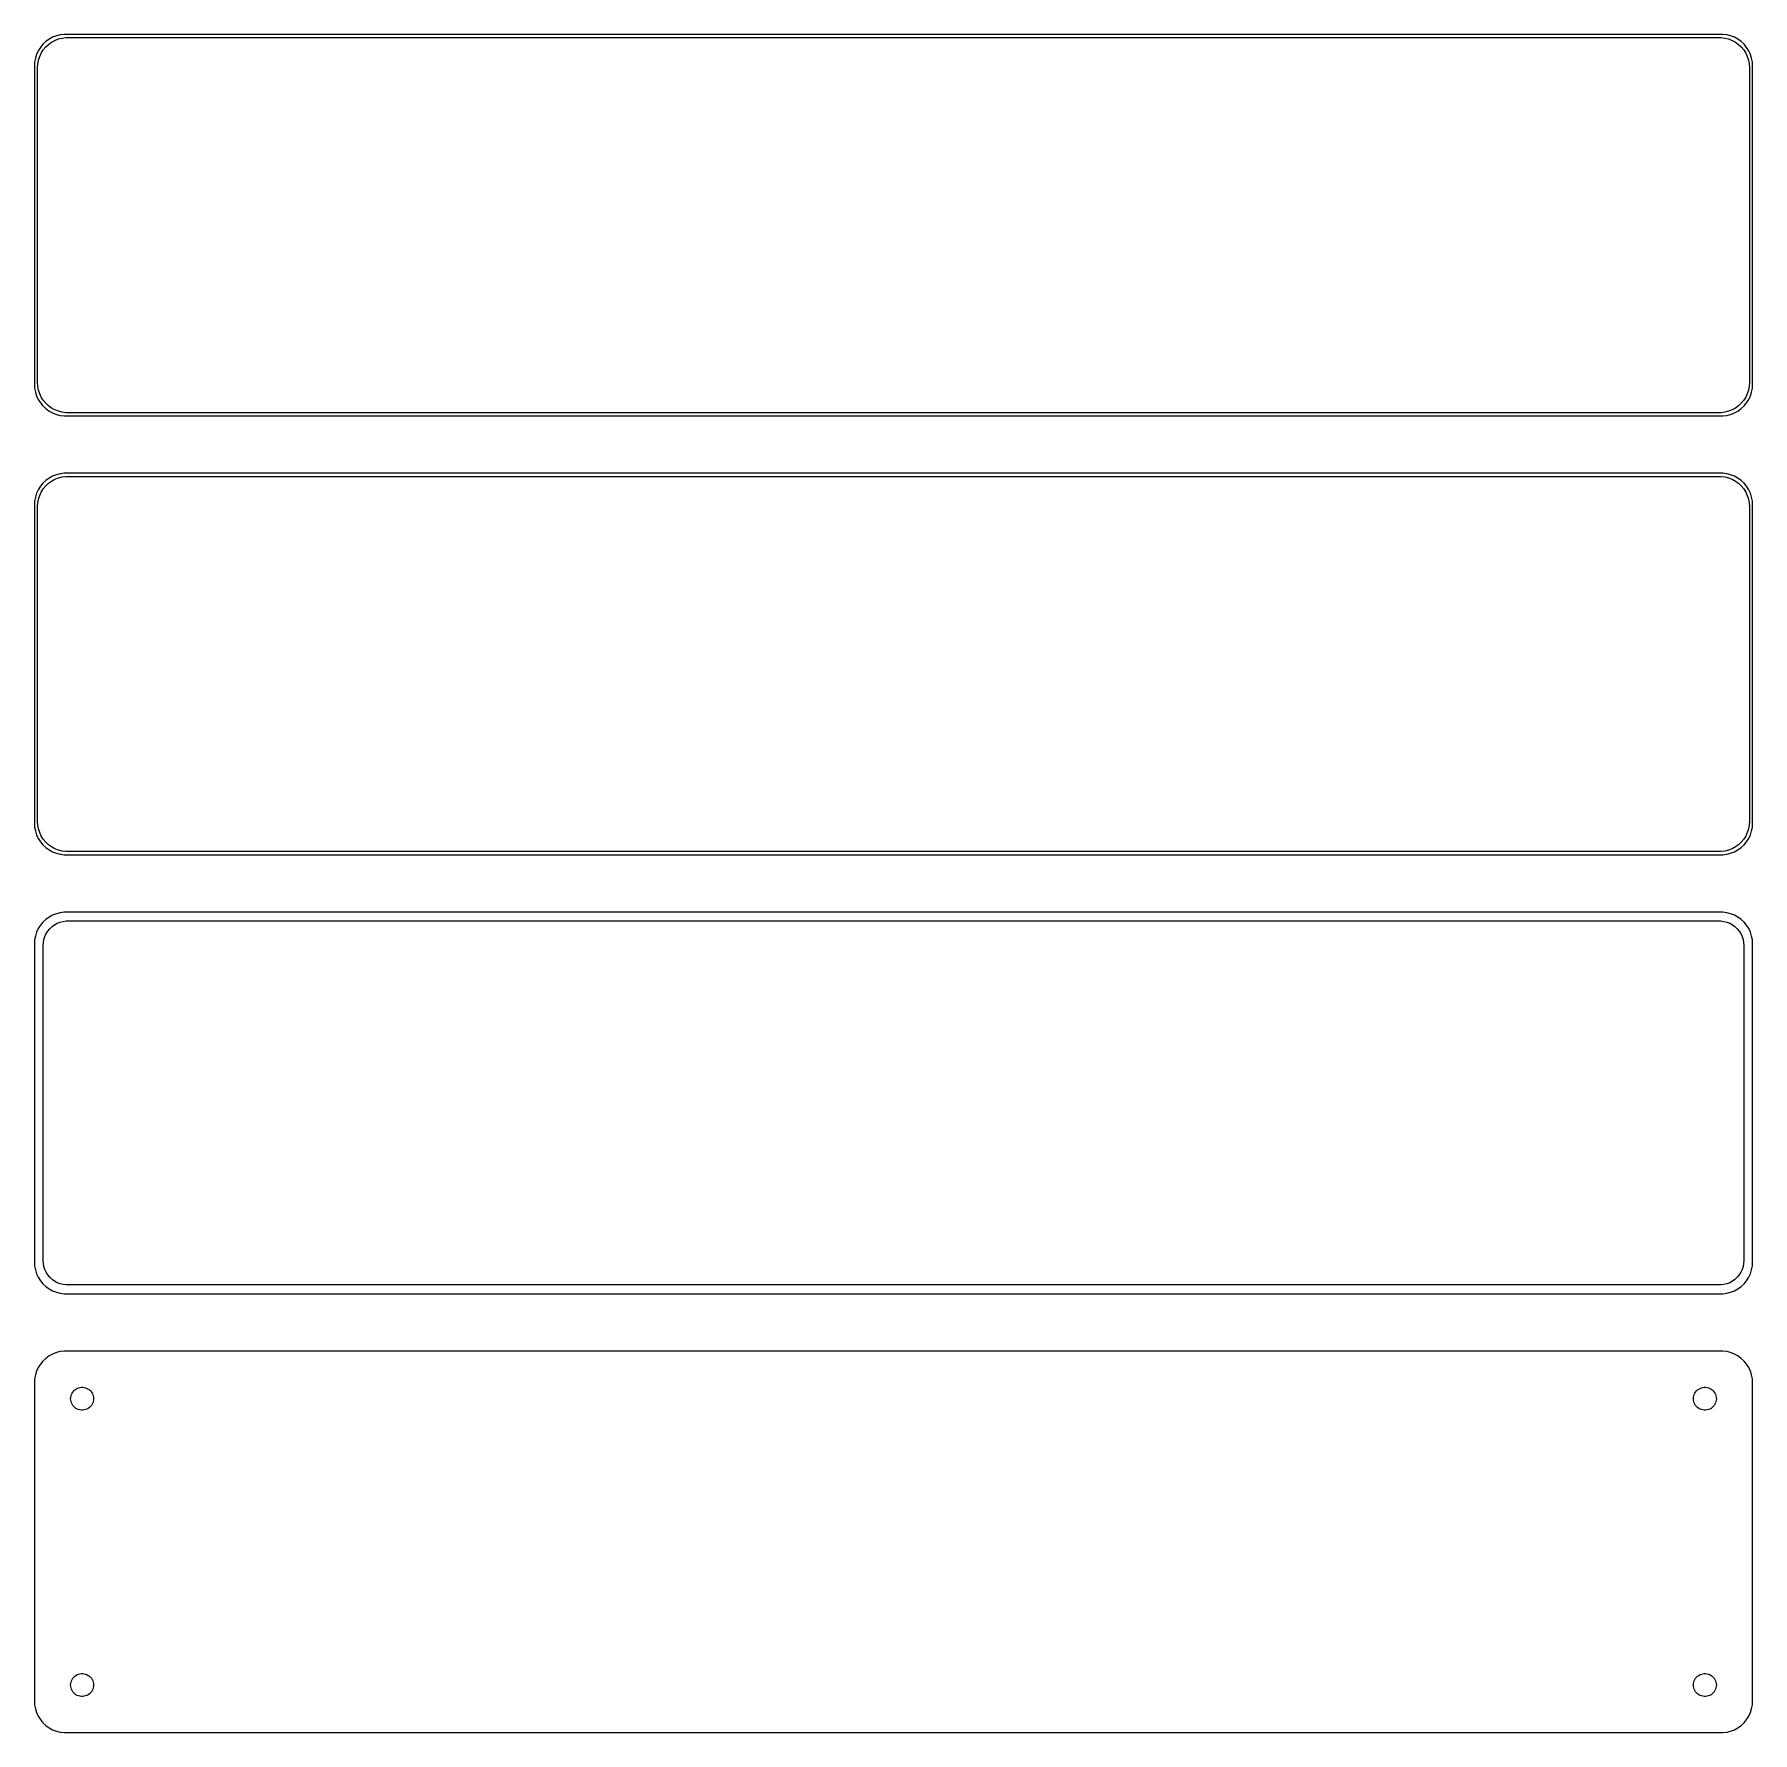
# Model space of a CAD drawing. Header units: metres. Extents: x -135 to 135, y 177 to 444.
import ezdxf

# ---------------------------------------------------------------- set-up
doc = ezdxf.new("R2010")
doc.units = ezdxf.units.M

msp = doc.modelspace()

# ---------------------------------------------------------------- linework, layer by layer
for p, q in [((-133.187, 442.853), (-133.645, 442.423)), ((-132.679, 443.222), (-133.187, 442.853)), ((-132.129, 443.524), (-132.679, 443.222)), ((-132.295, 442.761), (-131.772, 443.048)), ((-131.545, 443.755), (-132.129, 443.524)), ((-131.772, 443.048), (-131.218, 443.268)), ((-130.937, 443.911), (-131.545, 443.755)), ((-131.218, 443.268), (-130.64, 443.416)), ((-130.314, 443.99), (-130.937, 443.911)), ((-130.64, 443.416), (-130.048, 443.491)), ((130.314, 443.99), (-130.314, 443.99)), ((-130.048, 443.491), (130.048, 443.491)), ((130.048, 443.491), (130.64, 443.416)), ((130.937, 443.911), (130.314, 443.99)), ((130.64, 443.416), (131.218, 443.268)), ((131.545, 443.755), (130.937, 443.911)), ((131.218, 443.268), (131.772, 443.048)), ((132.129, 443.524), (131.545, 443.755)), ((131.772, 443.048), (132.295, 442.761)), ((132.679, 443.222), (132.129, 443.524)), ((133.187, 442.853), (132.679, 443.222)), ((133.645, 442.423), (133.187, 442.853)), ((-134.843, 440.243), (-134.961, 439.627)), ((-134.649, 440.841), (-134.843, 440.243)), ((-134.382, 441.409), (-134.649, 440.841)), ((-134.045, 441.939), (-134.382, 441.409)), ((-134.351, 439.931), (-134.166, 440.499)), ((-134.166, 440.499), (-133.912, 441.038)), ((-133.645, 442.423), (-134.045, 441.939)), ((-133.912, 441.038), (-133.593, 441.542)), ((-133.593, 441.542), (-133.213, 442.002)), ((-133.213, 442.002), (-132.778, 442.41)), ((-132.778, 442.41), (-132.295, 442.761)), ((132.295, 442.761), (132.778, 442.41)), ((132.778, 442.41), (133.213, 442.002)), ((133.213, 442.002), (133.593, 441.542)), ((133.593, 441.542), (133.912, 441.038)), ((134.045, 441.939), (133.645, 442.423)), ((133.912, 441.038), (134.166, 440.499)), ((134.382, 441.409), (134.045, 441.939)), ((134.166, 440.499), (134.351, 439.931)), ((134.649, 440.841), (134.382, 441.409)), ((134.843, 440.243), (134.649, 440.841)), ((134.961, 439.627), (134.843, 440.243)), ((-134.961, 439.627), (-135, 439)), ((-135, 439), (-135, 389)), ((-134.5, 438.75), (-134.463, 439.345)), ((-134.5, 389.25), (-134.5, 438.75)), ((-134.463, 439.345), (-134.351, 439.931)), ((134.351, 439.931), (134.463, 439.345)), ((134.463, 439.345), (134.5, 438.75)), ((134.5, 438.75), (134.5, 389.25)), ((135, 439), (134.961, 439.627)), ((135, 389), (135, 439)), ((-135, 389), (-134.961, 388.373)), ((-134.463, 388.655), (-134.5, 389.25)), ((134.5, 389.25), (134.463, 388.655)), ((134.961, 388.373), (135, 389)), ((-134.961, 388.373), (-134.843, 387.757)), ((-134.843, 387.757), (-134.649, 387.159)), ((-134.649, 387.159), (-134.382, 386.591)), ((-134.351, 388.069), (-134.463, 388.655)), ((-134.382, 386.591), (-134.045, 386.061)), ((-134.166, 387.501), (-134.351, 388.069)), ((-133.912, 386.962), (-134.166, 387.501)), ((-133.593, 386.458), (-133.912, 386.962)), ((-133.213, 385.998), (-133.593, 386.458)), ((133.593, 386.458), (133.213, 385.998)), ((133.912, 386.962), (133.593, 386.458)), ((134.166, 387.501), (133.912, 386.962)), ((134.045, 386.061), (134.382, 386.591)), ((134.351, 388.069), (134.166, 387.501)), ((134.463, 388.655), (134.351, 388.069)), ((134.382, 386.591), (134.649, 387.159)), ((134.649, 387.159), (134.843, 387.757)), ((134.843, 387.757), (134.961, 388.373)), ((-134.045, 386.061), (-133.645, 385.577)), ((-133.645, 385.577), (-133.187, 385.147)), ((-132.778, 385.59), (-133.213, 385.998)), ((-133.187, 385.147), (-132.679, 384.778)), ((-132.295, 385.239), (-132.778, 385.59)), ((-132.679, 384.778), (-132.129, 384.476)), ((-131.772, 384.952), (-132.295, 385.239)), ((-132.129, 384.476), (-131.545, 384.245)), ((-131.218, 384.732), (-131.772, 384.952)), ((-131.545, 384.245), (-130.937, 384.089)), ((-130.64, 384.584), (-131.218, 384.732)), ((-130.937, 384.089), (-130.314, 384.01)), ((-130.048, 384.509), (-130.64, 384.584)), ((-130.314, 384.01), (130.314, 384.01)), ((130.048, 384.509), (-130.048, 384.509)), ((130.64, 384.584), (130.048, 384.509)), ((130.314, 384.01), (130.937, 384.089)), ((131.218, 384.732), (130.64, 384.584)), ((130.937, 384.089), (131.545, 384.245)), ((131.772, 384.952), (131.218, 384.732)), ((131.545, 384.245), (132.129, 384.476)), ((132.295, 385.239), (131.772, 384.952)), ((132.129, 384.476), (132.679, 384.778)), ((132.778, 385.59), (132.295, 385.239)), ((132.679, 384.778), (133.187, 385.147)), ((133.213, 385.998), (132.778, 385.59)), ((133.187, 385.147), (133.645, 385.577)), ((133.645, 385.577), (134.045, 386.061)), ((-134.045, 372.939), (-134.382, 372.409)), ((-133.645, 373.423), (-134.045, 372.939)), ((-133.187, 373.853), (-133.645, 373.423)), ((-133.593, 372.542), (-133.213, 373.002)), ((-133.213, 373.002), (-132.778, 373.41)), ((-132.679, 374.222), (-133.187, 373.853)), ((-132.778, 373.41), (-132.295, 373.761)), ((-132.129, 374.524), (-132.679, 374.222)), ((-132.295, 373.761), (-131.772, 374.048)), ((-131.545, 374.755), (-132.129, 374.524)), ((-131.772, 374.048), (-131.218, 374.268)), ((-130.937, 374.911), (-131.545, 374.755)), ((-131.218, 374.268), (-130.64, 374.416)), ((-130.314, 374.99), (-130.937, 374.911)), ((-130.64, 374.416), (-130.048, 374.491)), ((130.314, 374.99), (-130.314, 374.99)), ((-130.048, 374.491), (130.048, 374.491)), ((130.048, 374.491), (130.64, 374.416)), ((130.937, 374.911), (130.314, 374.99)), ((130.64, 374.416), (131.218, 374.268)), ((131.545, 374.755), (130.937, 374.911)), ((131.218, 374.268), (131.772, 374.048)), ((132.129, 374.524), (131.545, 374.755)), ((131.772, 374.048), (132.295, 373.761)), ((132.679, 374.222), (132.129, 374.524)), ((132.295, 373.761), (132.778, 373.41)), ((133.187, 373.853), (132.679, 374.222)), ((132.778, 373.41), (133.213, 373.002)), ((133.645, 373.423), (133.187, 373.853)), ((133.213, 373.002), (133.593, 372.542)), ((134.045, 372.939), (133.645, 373.423)), ((134.382, 372.409), (134.045, 372.939)), ((-134.961, 370.627), (-135, 370)), ((-135, 370), (-135, 320)), ((-134.843, 371.243), (-134.961, 370.627)), ((-134.649, 371.841), (-134.843, 371.243)), ((-134.382, 372.409), (-134.649, 371.841)), ((-134.5, 369.75), (-134.463, 370.345)), ((-134.463, 370.345), (-134.351, 370.931)), ((-134.351, 370.931), (-134.166, 371.499)), ((-134.166, 371.499), (-133.912, 372.038)), ((-133.912, 372.038), (-133.593, 372.542)), ((133.593, 372.542), (133.912, 372.038)), ((133.912, 372.038), (134.166, 371.499)), ((134.166, 371.499), (134.351, 370.931)), ((134.351, 370.931), (134.463, 370.345)), ((134.649, 371.841), (134.382, 372.409)), ((134.463, 370.345), (134.5, 369.75)), ((134.843, 371.243), (134.649, 371.841)), ((134.961, 370.627), (134.843, 371.243)), ((135, 370), (134.961, 370.627)), ((135, 320), (135, 370)), ((-134.5, 320.25), (-134.5, 369.75)), ((134.5, 369.75), (134.5, 320.25)), ((-135, 320), (-134.961, 319.373)), ((-134.961, 319.373), (-134.843, 318.757)), ((-134.843, 318.757), (-134.649, 318.159)), ((-134.463, 319.655), (-134.5, 320.25)), ((-134.351, 319.069), (-134.463, 319.655)), ((-134.166, 318.501), (-134.351, 319.069)), ((134.351, 319.069), (134.166, 318.501)), ((134.463, 319.655), (134.351, 319.069)), ((134.5, 320.25), (134.463, 319.655)), ((134.649, 318.159), (134.843, 318.757)), ((134.843, 318.757), (134.961, 319.373)), ((134.961, 319.373), (135, 320)), ((-134.649, 318.159), (-134.382, 317.591)), ((-134.382, 317.591), (-134.045, 317.061)), ((-133.912, 317.962), (-134.166, 318.501)), ((-134.045, 317.061), (-133.645, 316.577)), ((-133.593, 317.458), (-133.912, 317.962)), ((-133.645, 316.577), (-133.187, 316.147)), ((-133.213, 316.998), (-133.593, 317.458)), ((-132.778, 316.59), (-133.213, 316.998)), ((-133.187, 316.147), (-132.679, 315.778)), ((-132.295, 316.239), (-132.778, 316.59)), ((-131.772, 315.952), (-132.295, 316.239)), ((-131.218, 315.732), (-131.772, 315.952)), ((131.772, 315.952), (131.218, 315.732)), ((132.295, 316.239), (131.772, 315.952)), ((132.778, 316.59), (132.295, 316.239)), ((132.679, 315.778), (133.187, 316.147)), ((133.213, 316.998), (132.778, 316.59)), ((133.187, 316.147), (133.645, 316.577)), ((133.593, 317.458), (133.213, 316.998)), ((133.912, 317.962), (133.593, 317.458)), ((133.645, 316.577), (134.045, 317.061)), ((134.166, 318.501), (133.912, 317.962)), ((134.045, 317.061), (134.382, 317.591)), ((134.382, 317.591), (134.649, 318.159)), ((-132.679, 315.778), (-132.129, 315.476)), ((-132.129, 315.476), (-131.545, 315.245)), ((-131.545, 315.245), (-130.937, 315.089)), ((-130.64, 315.584), (-131.218, 315.732)), ((-130.937, 315.089), (-130.314, 315.01)), ((-130.048, 315.509), (-130.64, 315.584)), ((-130.314, 315.01), (130.314, 315.01)), ((130.048, 315.509), (-130.048, 315.509)), ((130.64, 315.584), (130.048, 315.509)), ((130.314, 315.01), (130.937, 315.089)), ((131.218, 315.732), (130.64, 315.584)), ((130.937, 315.089), (131.545, 315.245)), ((131.545, 315.245), (132.129, 315.476)), ((132.129, 315.476), (132.679, 315.778)), ((-132.679, 305.222), (-133.187, 304.853)), ((-132.129, 305.524), (-132.679, 305.222)), ((-131.545, 305.755), (-132.129, 305.524)), ((-130.937, 305.911), (-131.545, 305.755)), ((-130.314, 305.99), (-130.937, 305.911)), ((130.314, 305.99), (-130.314, 305.99)), ((130.937, 305.911), (130.314, 305.99)), ((131.545, 305.755), (130.937, 305.911)), ((132.129, 305.524), (131.545, 305.755)), ((132.679, 305.222), (132.129, 305.524)), ((133.187, 304.853), (132.679, 305.222)), ((-134.649, 302.841), (-134.843, 302.243)), ((-134.382, 303.409), (-134.649, 302.841)), ((-134.045, 303.939), (-134.382, 303.409)), ((-133.645, 304.423), (-134.045, 303.939)), ((-133.187, 304.853), (-133.645, 304.423)), ((-133.348, 302.174), (-133.141, 302.614)), ((-133.141, 302.614), (-132.88, 303.024)), ((-132.88, 303.024), (-132.571, 303.399)), ((-132.571, 303.399), (-132.216, 303.731)), ((-132.216, 303.731), (-131.823, 304.017)), ((-131.823, 304.017), (-131.398, 304.251)), ((-131.398, 304.251), (-130.946, 304.43)), ((-130.946, 304.43), (-130.475, 304.551)), ((-130.475, 304.551), (-129.993, 304.612)), ((-129.993, 304.612), (129.993, 304.612)), ((129.993, 304.612), (130.475, 304.551)), ((130.475, 304.551), (130.946, 304.43)), ((130.946, 304.43), (131.398, 304.251)), ((131.398, 304.251), (131.823, 304.017)), ((131.823, 304.017), (132.216, 303.731)), ((132.216, 303.731), (132.571, 303.399)), ((132.571, 303.399), (132.88, 303.024)), ((132.88, 303.024), (133.141, 302.614)), ((133.141, 302.614), (133.348, 302.174)), ((133.645, 304.423), (133.187, 304.853)), ((134.045, 303.939), (133.645, 304.423)), ((134.382, 303.409), (134.045, 303.939)), ((134.649, 302.841), (134.382, 303.409)), ((134.843, 302.243), (134.649, 302.841)), ((-134.961, 301.627), (-135, 301)), ((-135, 301), (-135, 251)), ((-134.843, 302.243), (-134.961, 301.627)), ((-133.619, 300.75), (-133.589, 301.235)), ((-133.619, 251.25), (-133.619, 300.75)), ((-133.589, 301.235), (-133.498, 301.712)), ((-133.498, 301.712), (-133.348, 302.174)), ((133.348, 302.174), (133.498, 301.712)), ((133.498, 301.712), (133.589, 301.235)), ((133.589, 301.235), (133.619, 300.75)), ((133.619, 300.75), (133.619, 251.25)), ((134.961, 301.627), (134.843, 302.243)), ((135, 301), (134.961, 301.627)), ((135, 251), (135, 301)), ((-133.589, 250.765), (-133.619, 251.25)), ((133.619, 251.25), (133.589, 250.765)), ((-135, 251), (-134.961, 250.373)), ((-134.961, 250.373), (-134.843, 249.757)), ((-134.843, 249.757), (-134.649, 249.159)), ((-134.649, 249.159), (-134.382, 248.591)), ((-134.382, 248.591), (-134.045, 248.061)), ((-133.498, 250.288), (-133.589, 250.765)), ((-133.348, 249.826), (-133.498, 250.288)), ((-133.141, 249.386), (-133.348, 249.826)), ((-132.88, 248.976), (-133.141, 249.386)), ((-132.571, 248.601), (-132.88, 248.976)), ((-132.216, 248.269), (-132.571, 248.601)), ((132.571, 248.601), (132.216, 248.269)), ((132.88, 248.976), (132.571, 248.601)), ((133.141, 249.386), (132.88, 248.976)), ((133.348, 249.826), (133.141, 249.386)), ((133.498, 250.288), (133.348, 249.826)), ((133.589, 250.765), (133.498, 250.288)), ((134.045, 248.061), (134.382, 248.591)), ((134.382, 248.591), (134.649, 249.159)), ((134.649, 249.159), (134.843, 249.757)), ((134.843, 249.757), (134.961, 250.373)), ((134.961, 250.373), (135, 251)), ((-134.045, 248.061), (-133.645, 247.577)), ((-133.645, 247.577), (-133.187, 247.147)), ((-133.187, 247.147), (-132.679, 246.778)), ((-132.679, 246.778), (-132.129, 246.476)), ((-131.823, 247.983), (-132.216, 248.269)), ((-132.129, 246.476), (-131.545, 246.245)), ((-131.398, 247.749), (-131.823, 247.983)), ((-131.545, 246.245), (-130.937, 246.089)), ((-130.946, 247.57), (-131.398, 247.749)), ((-130.475, 247.449), (-130.946, 247.57)), ((-130.937, 246.089), (-130.314, 246.01)), ((-129.993, 247.388), (-130.475, 247.449)), ((-130.314, 246.01), (130.314, 246.01)), ((129.993, 247.388), (-129.993, 247.388)), ((130.475, 247.449), (129.993, 247.388)), ((130.314, 246.01), (130.937, 246.089)), ((130.946, 247.57), (130.475, 247.449)), ((130.937, 246.089), (131.545, 246.245)), ((131.398, 247.749), (130.946, 247.57)), ((131.823, 247.983), (131.398, 247.749)), ((131.545, 246.245), (132.129, 246.476)), ((132.216, 248.269), (131.823, 247.983)), ((132.129, 246.476), (132.679, 246.778)), ((132.679, 246.778), (133.187, 247.147)), ((133.187, 247.147), (133.645, 247.577)), ((133.645, 247.577), (134.045, 248.061)), ((-134.045, 234.939), (-134.382, 234.409)), ((-133.645, 235.423), (-134.045, 234.939)), ((-133.187, 235.853), (-133.645, 235.423)), ((-132.679, 236.222), (-133.187, 235.853)), ((-132.129, 236.524), (-132.679, 236.222)), ((-131.545, 236.755), (-132.129, 236.524)), ((-130.937, 236.911), (-131.545, 236.755)), ((-130.314, 236.99), (-130.937, 236.911)), ((130.314, 236.99), (-130.314, 236.99)), ((130.937, 236.911), (130.314, 236.99)), ((131.545, 236.755), (130.937, 236.911)), ((132.129, 236.524), (131.545, 236.755)), ((132.679, 236.222), (132.129, 236.524)), ((133.187, 235.853), (132.679, 236.222)), ((133.645, 235.423), (133.187, 235.853)), ((134.045, 234.939), (133.645, 235.423)), ((134.382, 234.409), (134.045, 234.939)), ((-134.961, 232.627), (-135, 232)), ((-134.843, 233.243), (-134.961, 232.627)), ((-134.649, 233.841), (-134.843, 233.243)), ((-134.382, 234.409), (-134.649, 233.841)), ((134.649, 233.841), (134.382, 234.409)), ((134.843, 233.243), (134.649, 233.841)), ((134.961, 232.627), (134.843, 233.243)), ((135, 232), (134.961, 232.627)), ((-135, 232), (-135, 182)), ((-129.3, 229.5), (-129.286, 229.726)), ((-129.286, 229.274), (-129.3, 229.5)), ((-129.286, 229.726), (-129.243, 229.948)), ((-129.243, 229.948), (-129.174, 230.163)), ((-129.174, 230.163), (-129.077, 230.367)), ((-129.077, 230.367), (-128.956, 230.558)), ((-128.956, 230.558), (-128.812, 230.732)), ((-128.812, 230.732), (-128.647, 230.887)), ((-128.647, 230.887), (-128.464, 231.02)), ((-128.464, 231.02), (-128.266, 231.129)), ((-128.266, 231.129), (-128.056, 231.212)), ((-128.056, 231.212), (-127.837, 231.268)), ((-127.837, 231.268), (-127.613, 231.296)), ((-127.613, 231.296), (-127.387, 231.296)), ((-127.387, 231.296), (-127.163, 231.268)), ((-127.163, 231.268), (-126.944, 231.212)), ((-126.944, 231.212), (-126.734, 231.129)), ((-126.734, 231.129), (-126.536, 231.02)), ((-126.536, 231.02), (-126.353, 230.887)), ((-126.353, 230.887), (-126.188, 230.732)), ((-126.188, 230.732), (-126.044, 230.558)), ((-126.044, 230.558), (-125.923, 230.367)), ((-125.923, 230.367), (-125.826, 230.163)), ((-125.826, 230.163), (-125.757, 229.948)), ((-125.757, 229.948), (-125.714, 229.726)), ((-125.714, 229.726), (-125.7, 229.5)), ((-125.7, 229.5), (-125.714, 229.274)), ((125.7, 229.5), (125.714, 229.726)), ((125.714, 229.274), (125.7, 229.5)), ((125.714, 229.726), (125.757, 229.948)), ((125.757, 229.948), (125.826, 230.163)), ((125.826, 230.163), (125.923, 230.367)), ((125.923, 230.367), (126.044, 230.558)), ((126.044, 230.558), (126.188, 230.732)), ((126.188, 230.732), (126.353, 230.887)), ((126.353, 230.887), (126.536, 231.02)), ((126.536, 231.02), (126.734, 231.129)), ((126.734, 231.129), (126.944, 231.212)), ((126.944, 231.212), (127.163, 231.268)), ((127.163, 231.268), (127.387, 231.296)), ((127.387, 231.296), (127.613, 231.296)), ((127.613, 231.296), (127.837, 231.268)), ((127.837, 231.268), (128.056, 231.212)), ((128.056, 231.212), (128.266, 231.129)), ((128.266, 231.129), (128.464, 231.02)), ((128.464, 231.02), (128.647, 230.887)), ((128.647, 230.887), (128.812, 230.732)), ((128.812, 230.732), (128.956, 230.558)), ((128.956, 230.558), (129.077, 230.367)), ((129.077, 230.367), (129.174, 230.163)), ((129.174, 230.163), (129.243, 229.948)), ((129.243, 229.948), (129.286, 229.726)), ((129.286, 229.726), (129.3, 229.5)), ((129.3, 229.5), (129.286, 229.274)), ((135, 182), (135, 232)), ((-129.243, 229.052), (-129.286, 229.274)), ((-129.174, 228.837), (-129.243, 229.052)), ((-129.077, 228.633), (-129.174, 228.837)), ((-128.956, 228.442), (-129.077, 228.633)), ((-128.812, 228.268), (-128.956, 228.442)), ((-128.647, 228.113), (-128.812, 228.268)), ((-128.464, 227.98), (-128.647, 228.113)), ((-128.266, 227.871), (-128.464, 227.98)), ((-128.056, 227.788), (-128.266, 227.871)), ((-127.837, 227.732), (-128.056, 227.788)), ((-127.613, 227.704), (-127.837, 227.732)), ((-127.387, 227.704), (-127.613, 227.704)), ((-127.163, 227.732), (-127.387, 227.704)), ((-126.944, 227.788), (-127.163, 227.732)), ((-126.734, 227.871), (-126.944, 227.788)), ((-126.536, 227.98), (-126.734, 227.871)), ((-126.353, 228.113), (-126.536, 227.98)), ((-126.188, 228.268), (-126.353, 228.113)), ((-126.044, 228.442), (-126.188, 228.268)), ((-125.923, 228.633), (-126.044, 228.442)), ((-125.826, 228.837), (-125.923, 228.633)), ((-125.757, 229.052), (-125.826, 228.837)), ((-125.714, 229.274), (-125.757, 229.052)), ((125.757, 229.052), (125.714, 229.274)), ((125.826, 228.837), (125.757, 229.052)), ((125.923, 228.633), (125.826, 228.837)), ((126.044, 228.442), (125.923, 228.633)), ((126.188, 228.268), (126.044, 228.442)), ((126.353, 228.113), (126.188, 228.268)), ((126.536, 227.98), (126.353, 228.113)), ((126.734, 227.871), (126.536, 227.98)), ((126.944, 227.788), (126.734, 227.871)), ((127.163, 227.732), (126.944, 227.788)), ((127.387, 227.704), (127.163, 227.732)), ((127.613, 227.704), (127.387, 227.704)), ((127.837, 227.732), (127.613, 227.704)), ((128.056, 227.788), (127.837, 227.732)), ((128.266, 227.871), (128.056, 227.788)), ((128.464, 227.98), (128.266, 227.871)), ((128.647, 228.113), (128.464, 227.98)), ((128.812, 228.268), (128.647, 228.113)), ((128.956, 228.442), (128.812, 228.268)), ((129.077, 228.633), (128.956, 228.442)), ((129.174, 228.837), (129.077, 228.633)), ((129.243, 229.052), (129.174, 228.837)), ((129.286, 229.274), (129.243, 229.052)), ((-129.3, 184.5), (-129.286, 184.726)), ((-129.286, 184.274), (-129.3, 184.5)), ((-129.286, 184.726), (-129.243, 184.948)), ((-129.243, 184.052), (-129.286, 184.274)), ((-129.243, 184.948), (-129.174, 185.163)), ((-129.174, 183.837), (-129.243, 184.052)), ((-129.174, 185.163), (-129.077, 185.367)), ((-129.077, 183.633), (-129.174, 183.837)), ((-129.077, 185.367), (-128.956, 185.558)), ((-128.956, 183.442), (-129.077, 183.633)), ((-128.956, 185.558), (-128.812, 185.732)), ((-128.812, 185.732), (-128.647, 185.887)), ((-128.647, 185.887), (-128.464, 186.02)), ((-128.464, 186.02), (-128.266, 186.129)), ((-128.266, 186.129), (-128.056, 186.212)), ((-128.056, 186.212), (-127.837, 186.268)), ((-127.837, 186.268), (-127.613, 186.296)), ((-127.613, 186.296), (-127.387, 186.296)), ((-127.387, 186.296), (-127.163, 186.268)), ((-127.163, 186.268), (-126.944, 186.212)), ((-126.944, 186.212), (-126.734, 186.129)), ((-126.734, 186.129), (-126.536, 186.02)), ((-126.536, 186.02), (-126.353, 185.887)), ((-126.353, 185.887), (-126.188, 185.732)), ((-126.188, 185.732), (-126.044, 185.558)), ((-126.044, 185.558), (-125.923, 185.367)), ((-125.923, 183.633), (-126.044, 183.442)), ((-125.923, 185.367), (-125.826, 185.163)), ((-125.826, 183.837), (-125.923, 183.633)), ((-125.826, 185.163), (-125.757, 184.948)), ((-125.757, 184.052), (-125.826, 183.837)), ((-125.757, 184.948), (-125.714, 184.726)), ((-125.714, 184.274), (-125.757, 184.052)), ((-125.714, 184.726), (-125.7, 184.5)), ((-125.7, 184.5), (-125.714, 184.274)), ((125.7, 184.5), (125.714, 184.726)), ((125.714, 184.274), (125.7, 184.5)), ((125.714, 184.726), (125.757, 184.948)), ((125.757, 184.052), (125.714, 184.274)), ((125.757, 184.948), (125.826, 185.163)), ((125.826, 183.837), (125.757, 184.052)), ((125.826, 185.163), (125.923, 185.367)), ((125.923, 183.633), (125.826, 183.837)), ((125.923, 185.367), (126.044, 185.558)), ((126.044, 183.442), (125.923, 183.633)), ((126.044, 185.558), (126.188, 185.732)), ((126.188, 185.732), (126.353, 185.887)), ((126.353, 185.887), (126.536, 186.02)), ((126.536, 186.02), (126.734, 186.129)), ((126.734, 186.129), (126.944, 186.212)), ((126.944, 186.212), (127.163, 186.268)), ((127.163, 186.268), (127.387, 186.296)), ((127.387, 186.296), (127.613, 186.296)), ((127.613, 186.296), (127.837, 186.268)), ((127.837, 186.268), (128.056, 186.212)), ((128.056, 186.212), (128.266, 186.129)), ((128.266, 186.129), (128.464, 186.02)), ((128.464, 186.02), (128.647, 185.887)), ((128.647, 185.887), (128.812, 185.732)), ((128.812, 185.732), (128.956, 185.558)), ((128.956, 185.558), (129.077, 185.367)), ((129.077, 183.633), (128.956, 183.442)), ((129.077, 185.367), (129.174, 185.163)), ((129.174, 183.837), (129.077, 183.633)), ((129.174, 185.163), (129.243, 184.948)), ((129.243, 184.052), (129.174, 183.837)), ((129.243, 184.948), (129.286, 184.726)), ((129.286, 184.274), (129.243, 184.052)), ((129.286, 184.726), (129.3, 184.5)), ((129.3, 184.5), (129.286, 184.274)), ((-135, 182), (-134.961, 181.373)), ((-134.961, 181.373), (-134.843, 180.757)), ((-128.812, 183.268), (-128.956, 183.442)), ((-128.647, 183.113), (-128.812, 183.268)), ((-128.464, 182.98), (-128.647, 183.113)), ((-128.266, 182.871), (-128.464, 182.98)), ((-128.056, 182.788), (-128.266, 182.871)), ((-127.837, 182.732), (-128.056, 182.788)), ((-127.613, 182.704), (-127.837, 182.732)), ((-127.387, 182.704), (-127.613, 182.704)), ((-127.163, 182.732), (-127.387, 182.704)), ((-126.944, 182.788), (-127.163, 182.732)), ((-126.734, 182.871), (-126.944, 182.788)), ((-126.536, 182.98), (-126.734, 182.871)), ((-126.353, 183.113), (-126.536, 182.98)), ((-126.188, 183.268), (-126.353, 183.113)), ((-126.044, 183.442), (-126.188, 183.268)), ((126.188, 183.268), (126.044, 183.442)), ((126.353, 183.113), (126.188, 183.268)), ((126.536, 182.98), (126.353, 183.113)), ((126.734, 182.871), (126.536, 182.98)), ((126.944, 182.788), (126.734, 182.871)), ((127.163, 182.732), (126.944, 182.788)), ((127.387, 182.704), (127.163, 182.732)), ((127.613, 182.704), (127.387, 182.704)), ((127.837, 182.732), (127.613, 182.704)), ((128.056, 182.788), (127.837, 182.732)), ((128.266, 182.871), (128.056, 182.788)), ((128.464, 182.98), (128.266, 182.871)), ((128.647, 183.113), (128.464, 182.98)), ((128.812, 183.268), (128.647, 183.113)), ((128.956, 183.442), (128.812, 183.268)), ((134.843, 180.757), (134.961, 181.373)), ((134.961, 181.373), (135, 182)), ((-134.843, 180.757), (-134.649, 180.159)), ((-134.649, 180.159), (-134.382, 179.591)), ((-134.382, 179.591), (-134.045, 179.061)), ((-134.045, 179.061), (-133.645, 178.577)), ((-133.645, 178.577), (-133.187, 178.147)), ((133.187, 178.147), (133.645, 178.577)), ((133.645, 178.577), (134.045, 179.061)), ((134.045, 179.061), (134.382, 179.591)), ((134.382, 179.591), (134.649, 180.159)), ((134.649, 180.159), (134.843, 180.757)), ((-133.187, 178.147), (-132.679, 177.778)), ((-132.679, 177.778), (-132.129, 177.476)), ((-132.129, 177.476), (-131.545, 177.245)), ((-131.545, 177.245), (-130.937, 177.089)), ((-130.937, 177.089), (-130.314, 177.01)), ((-130.314, 177.01), (130.314, 177.01)), ((130.314, 177.01), (130.937, 177.089)), ((130.937, 177.089), (131.545, 177.245)), ((131.545, 177.245), (132.129, 177.476)), ((132.129, 177.476), (132.679, 177.778)), ((132.679, 177.778), (133.187, 178.147))]:
    msp.add_line(p, q)

doc.saveas('drawing.dxf')
